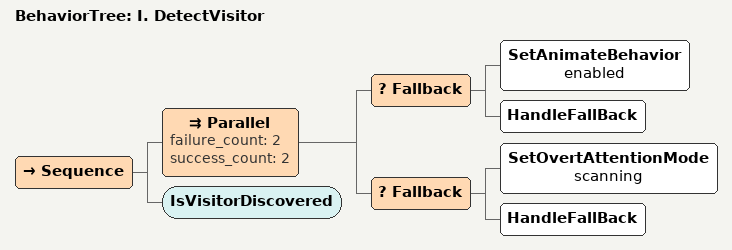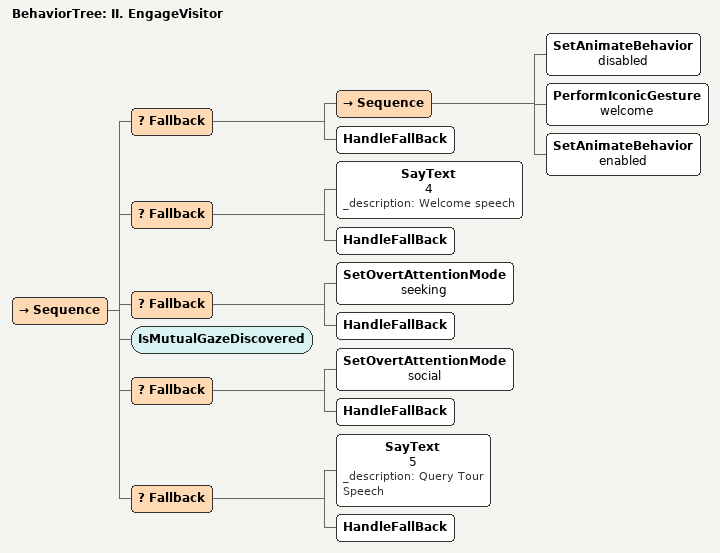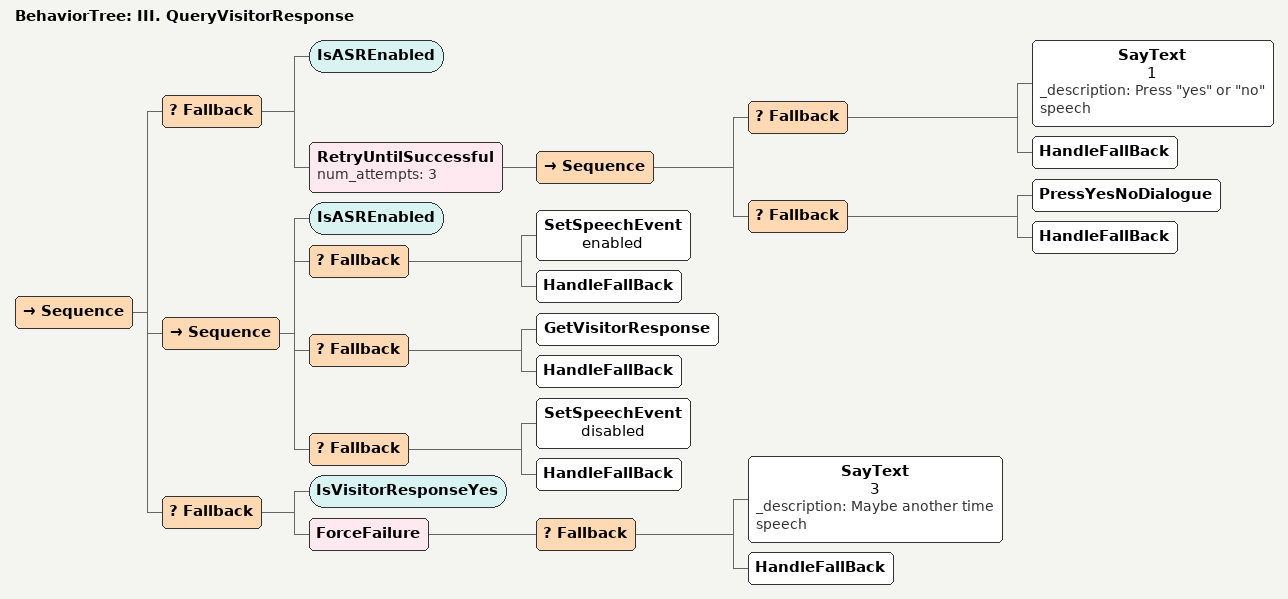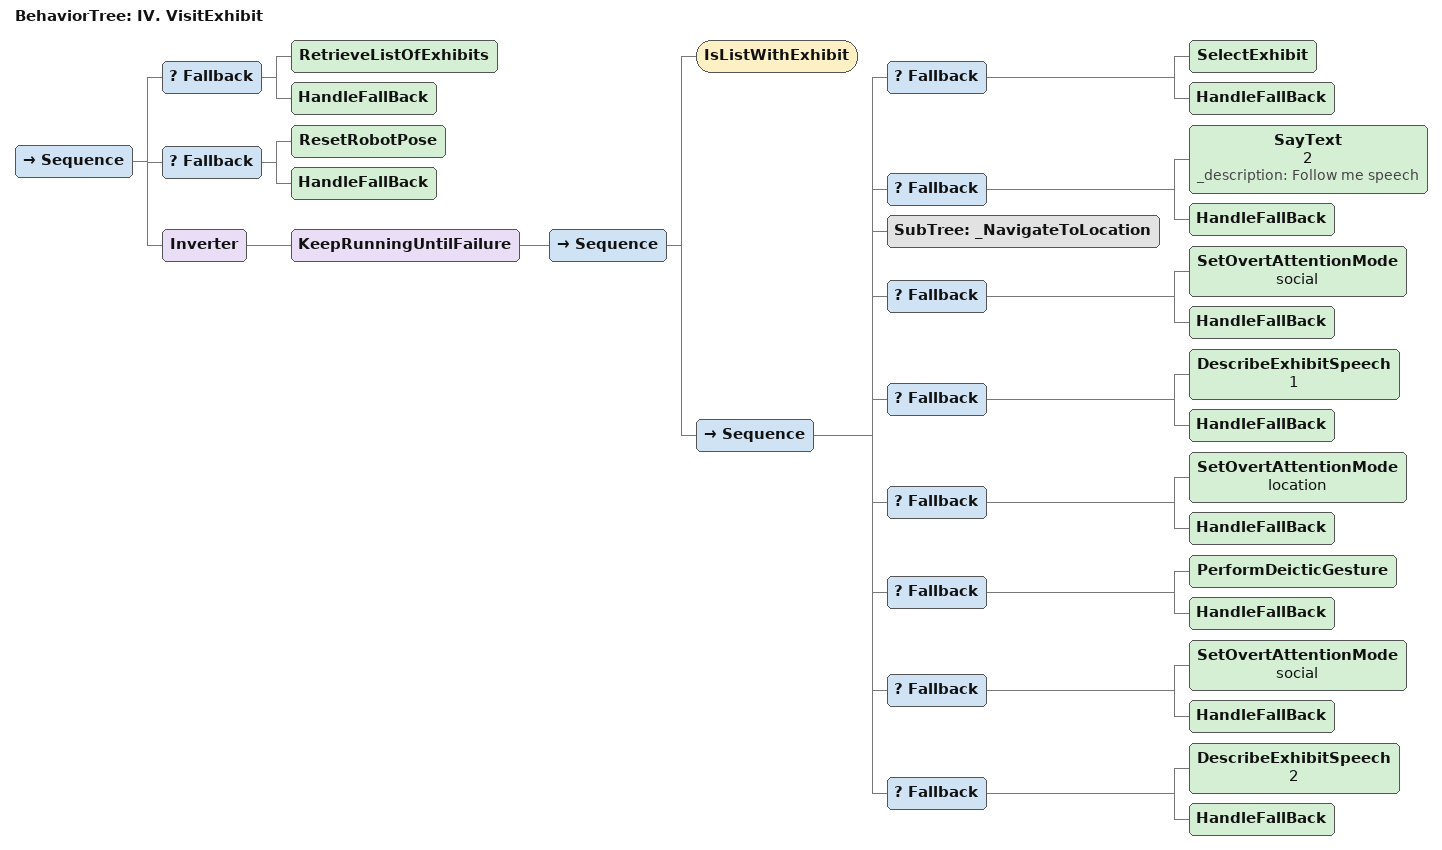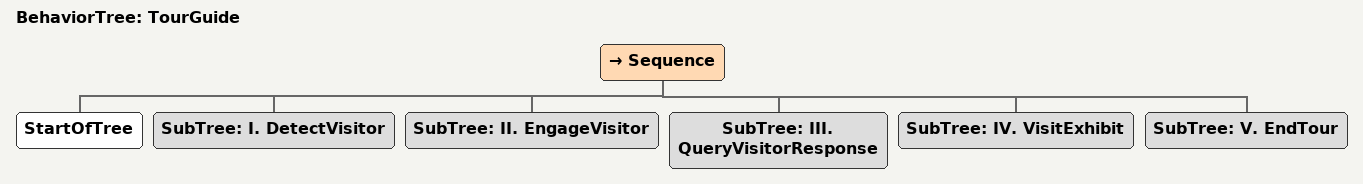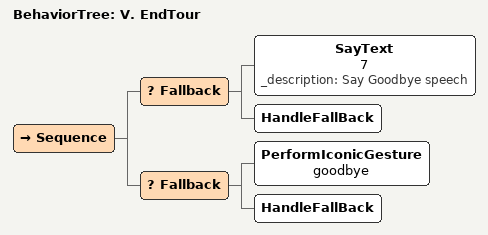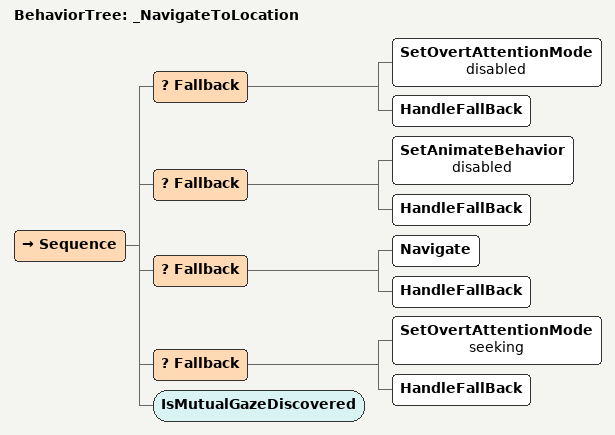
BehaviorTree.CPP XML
<?xml version="1.0" encoding="UTF-8"?>
<root BTCPP_format="4"
      main_tree_to_execute="TourGuide">
  <BehaviorTree ID="I. DetectVisitor">
    <Sequence>
      <Parallel failure_count="2"
                success_count="2">
        <Fallback>
          <SetAnimateBehavior name="enabled"/>
          <HandleFallBack/>
        </Fallback>
        <Fallback>
          <SetOvertAttentionMode name="scanning"/>
          <HandleFallBack/>
        </Fallback>
      </Parallel>
      <IsVisitorDiscovered/>
    </Sequence>
  </BehaviorTree>

  <BehaviorTree ID="II. EngageVisitor">
    <Sequence>
      <Fallback>
        <Sequence>
          <SetAnimateBehavior name="disabled"/>
          <PerformIconicGesture name="welcome"/>
          <SetAnimateBehavior name="enabled"/>
        </Sequence>
        <HandleFallBack/>
      </Fallback>
      <Fallback>
        <SayText name="4"
                 _description="Welcome speech"/>
        <HandleFallBack/>
      </Fallback>
      <Fallback>
        <SetOvertAttentionMode name="seeking"/>
        <HandleFallBack/>
      </Fallback>
      <IsMutualGazeDiscovered/>
      <Fallback>
        <SetOvertAttentionMode name="social"/>
        <HandleFallBack/>
      </Fallback>
      <Fallback>
        <SayText name="5"
                 _description="Query Tour Speech"/>
        <HandleFallBack/>
      </Fallback>
    </Sequence>
  </BehaviorTree>

  <BehaviorTree ID="III. QueryVisitorResponse">
    <Sequence>
      <Fallback>
        <IsASREnabled/>
        <RetryUntilSuccessful num_attempts="3">
          <Sequence>
            <Fallback>
              <SayText name="1"
                       _description="Press &quot;yes&quot; or &quot;no&quot; speech"/>
              <HandleFallBack/>
            </Fallback>
            <Fallback>
              <PressYesNoDialogue/>
              <HandleFallBack/>
            </Fallback>
          </Sequence>
        </RetryUntilSuccessful>
      </Fallback>
      <Sequence>
        <IsASREnabled/>
        <Fallback>
          <SetSpeechEvent name="enabled"/>
          <HandleFallBack/>
        </Fallback>
        <Fallback>
          <GetVisitorResponse/>
          <HandleFallBack/>
        </Fallback>
        <Fallback>
          <SetSpeechEvent name="disabled"/>
          <HandleFallBack/>
        </Fallback>
      </Sequence>
      <Fallback>
        <IsVisitorResponseYes/>
        <ForceFailure>
          <Fallback>
            <SayText name="3"
                     _description="Maybe another time speech"/>
            <HandleFallBack/>
          </Fallback>
        </ForceFailure>
      </Fallback>
    </Sequence>
  </BehaviorTree>

  <BehaviorTree ID="IV. VisitExhibit">
    <Sequence>
      <Fallback>
        <RetrieveListOfExhibits/>
        <HandleFallBack/>
      </Fallback>
      <Fallback>
        <ResetRobotPose/>
        <HandleFallBack/>
      </Fallback>
      <Inverter>
        <KeepRunningUntilFailure>
          <Sequence>
            <IsListWithExhibit/>
            <Sequence>
              <Fallback>
                <SelectExhibit/>
                <HandleFallBack/>
              </Fallback>
              <Fallback>
                <SayText name="2"
                         _description="Follow me speech"/>
                <HandleFallBack/>
              </Fallback>
              <SubTree ID="_NavigateToLocation"/>
              <Fallback>
                <SetOvertAttentionMode name="social"/>
                <HandleFallBack/>
              </Fallback>
              <Fallback>
                <DescribeExhibitSpeech name="1"/>
                <HandleFallBack/>
              </Fallback>
              <Fallback>
                <SetOvertAttentionMode name="location"/>
                <HandleFallBack/>
              </Fallback>
              <Fallback>
                <PerformDeicticGesture/>
                <HandleFallBack/>
              </Fallback>
              <Fallback>
                <SetOvertAttentionMode name="social"/>
                <HandleFallBack/>
              </Fallback>
              <Fallback>
                <DescribeExhibitSpeech name="2"/>
                <HandleFallBack/>
              </Fallback>
            </Sequence>
          </Sequence>
        </KeepRunningUntilFailure>
      </Inverter>
    </Sequence>
  </BehaviorTree>

  <BehaviorTree ID="TourGuide">
    <Sequence>
      <StartOfTree/>
      <SubTree ID="I. DetectVisitor"/>
      <SubTree ID="II. EngageVisitor"/>
      <SubTree ID="III. QueryVisitorResponse"/>
      <SubTree ID="IV. VisitExhibit"/>
      <SubTree ID="V. EndTour"/>
    </Sequence>
  </BehaviorTree>

  <BehaviorTree ID="V. EndTour">
    <Sequence>
      <Fallback>
        <SayText name="7"
                 _description="Say Goodbye speech"/>
        <HandleFallBack/>
      </Fallback>
      <Fallback>
        <PerformIconicGesture name="goodbye"/>
        <HandleFallBack/>
      </Fallback>
    </Sequence>
  </BehaviorTree>

  <BehaviorTree ID="_NavigateToLocation">
    <Sequence>
      <Fallback>
        <SetOvertAttentionMode name="disabled"/>
        <HandleFallBack/>
      </Fallback>
      <Fallback>
        <SetAnimateBehavior name="disabled"/>
        <HandleFallBack/>
      </Fallback>
      <Fallback>
        <Navigate/>
        <HandleFallBack/>
      </Fallback>
      <Fallback>
        <SetOvertAttentionMode name="seeking"/>
        <HandleFallBack/>
      </Fallback>
      <IsMutualGazeDiscovered/>
    </Sequence>
  </BehaviorTree>

</root>
